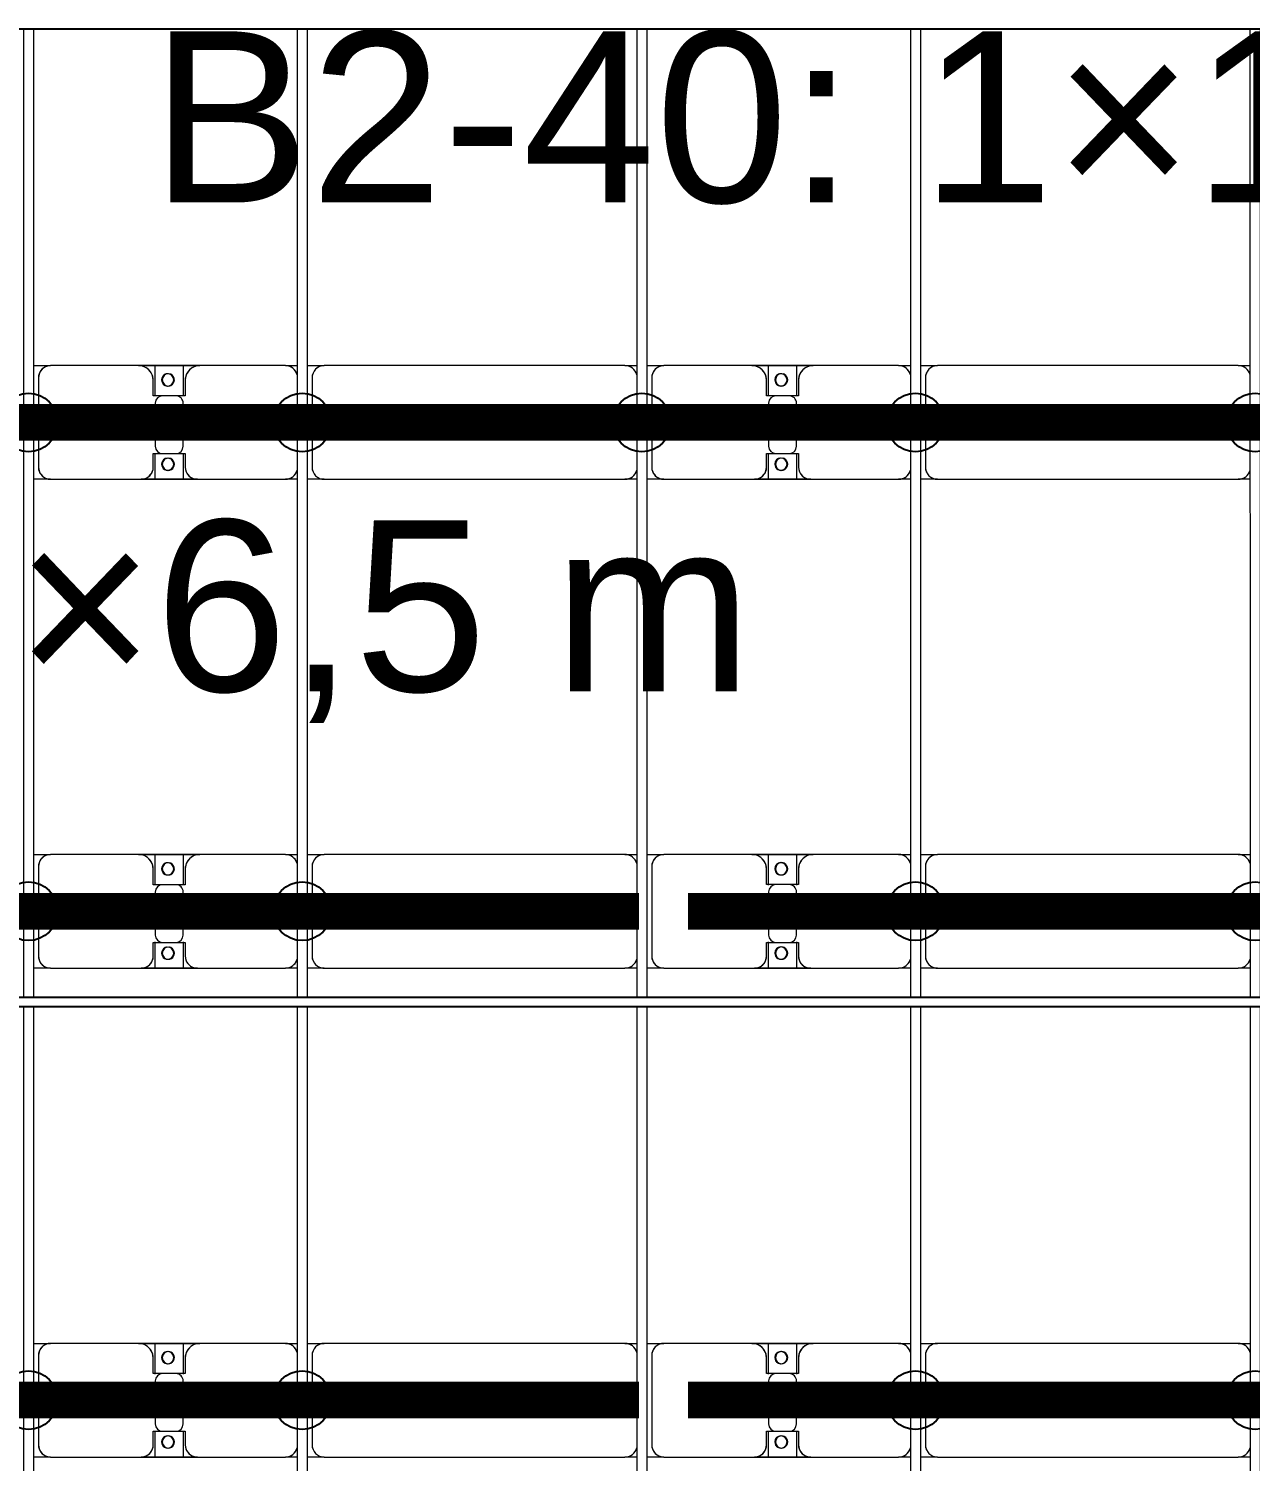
# Model space of a CAD drawing. Header units: millimetres. Extents: x -248177 to 167033, y 156986 to 268923.
# Drawn here: x -202612 to -197612, y 168500 to 174362 of the extents above; entities that cross this region are included whole.
import ezdxf

# ---------------------------------------------------------------- set-up
doc = ezdxf.new("R2010")
doc.units = ezdxf.units.MM
for name, color, linetype, lineweight in [('A-DETL-MBND', 5, 'Continuous', 9), ('A-GENM', 13, 'Continuous', 9), ('S-BEAM', 12, 'Continuous', 9)]:
    doc.layers.add(name, color=color, linetype=linetype, lineweight=lineweight)
doc.layers.add('GC-GHI CHU', color=2, linetype='Continuous')
doc.layers.add('GC-HOP 40x60 GIA CUONG', color=1, linetype='Continuous')
doc.styles.add('GC_VN', font='arial.ttf')

# ---------------------------------------------------------------- blocks, each defined once
blk = doc.blocks.new('Dầm C52 - Dầm C52-24593-BỐ TRÍ KHUNG KẾT CẤU BÈ PIN 02')
at = {"layer": 'S-BEAM', "color": 1}
for p, q in [((-48198.2, 20), (-42238.2, 20)), ((-42198.2, 20), (-38238.2, 20)), ((-42238.2, -20), (-48198.2, -20)), ((-38238.2, -20), (-42198.2, -20))]:
    blk.add_line(p, q, dxfattribs=at)
blk = doc.blocks.new('Dai phao do pin - DẢI PHAO ĐỠ PIN-V148-BỐ TRÍ KHUNG KẾT CẤU BÈ PIN 02')
at = {"layer": 'A-DETL-MBND', "color": 8}
for p, q in [((699.7, 241.6), (769.7, 241.6)), ((699.7, 241.6), (769.7, 241.6)), ((1129.7, 241.6), (769.7, 241.6)), ((1129.7, 241.6), (1312.2, 241.6)), ((1312.2, 241.6), (1129.7, 241.6)), ((1197.8, 241.6), (1380.3, 241.6)), ((1197.8, 116.2), (1197.8, 241.6)), ((1380.3, 241.6), (1197.8, 241.6)), ((1312.2, 241.6), (1312.2, 116.2)), ((1730.3, 241.6), (1380.3, 241.6)), ((1730.3, 241.6), (1779.7, 241.6)), ((1730.3, 241.6), (1779.7, 241.6)), ((1819.7, 241.6), (1889.7, 241.6)), ((1819.7, 241.6), (1889.7, 241.6)), ((3120.3, 241.6), (1889.7, 241.6)), ((3120.3, 241.6), (3169.7, 241.6)), ((3120.3, 241.6), (3169.7, 241.6)), ((3209.7, 241.6), (3279.7, 241.6)), ((3209.7, 241.6), (3279.7, 241.6)), ((3639.7, 241.6), (3279.7, 241.6)), ((3639.7, 241.6), (3822.2, 241.6)), ((3822.2, 241.6), (3639.7, 241.6)), ((3707.8, 241.6), (3890.3, 241.6)), ((3707.8, 116.2), (3707.8, 241.6)), ((3890.3, 241.6), (3707.8, 241.6)), ((3822.2, 241.6), (3822.2, 116.2)), ((4240.3, 241.6), (3890.3, 241.6)), ((4240.3, 241.6), (4289.7, 241.6)), ((4240.3, 241.6), (4289.7, 241.6)), ((4329.7, 241.6), (4399.7, 241.6)), ((4329.7, 241.6), (4399.7, 241.6)), ((5630.3, 241.6), (4399.7, 241.6)), ((5630.3, 241.6), (5679.7, 241.6)), ((5630.3, 241.6), (5679.7, 241.6)), ((719.7, 191.6), (719.7, -173.4)), ((1189.7, 118.2), (1189.7, 181.6)), ((1320.3, 181.6), (1320.3, 118.2)), ((1839.7, 191.6), (1839.7, -173.4)), ((3229.7, 191.6), (3229.7, -173.4)), ((3699.7, 118.2), (3699.7, 181.6)), ((3830.3, 181.6), (3830.3, 118.2)), ((4349.7, 191.6), (4349.7, -173.4)), ((1282.2, 118.2), (1189.7, 118.2)), ((1320.3, 118.2), (1227.8, 118.2)), ((3792.2, 118.2), (3699.7, 118.2)), ((3830.3, 118.2), (3737.8, 118.2)), ((1197.8, 88.2), (1197.8, -88.2)), ((1312.2, -88.2), (1312.2, 88.2)), ((3707.8, 88.2), (3707.8, -88.2)), ((3822.2, -88.2), (3822.2, 88.2)), ((1197.8, -223.4), (1197.8, -116.2)), ((1312.2, -116.2), (1312.2, -223.4)), ((3707.8, -223.4), (3707.8, -116.2)), ((3822.2, -116.2), (3822.2, -223.4)), ((1189.7, -173.4), (1189.7, -118.2)), ((1189.7, -118.2), (1282.2, -118.2)), ((1227.8, -118.2), (1320.3, -118.2)), ((1320.3, -118.2), (1320.3, -173.4)), ((3699.7, -173.4), (3699.7, -118.2)), ((3699.7, -118.2), (3792.2, -118.2)), ((3737.8, -118.2), (3830.3, -118.2)), ((3830.3, -118.2), (3830.3, -173.4)), ((769.7, -223.4), (699.7, -223.4)), ((769.7, -223.4), (699.7, -223.4)), ((769.7, -223.4), (1139.7, -223.4)), ((1312.2, -223.4), (1139.7, -223.4)), ((1139.7, -223.4), (1312.2, -223.4)), ((1370.3, -223.4), (1197.8, -223.4)), ((1197.8, -223.4), (1370.3, -223.4)), ((1370.3, -223.4), (1730.3, -223.4)), ((1779.7, -223.4), (1730.3, -223.4)), ((1779.7, -223.4), (1730.3, -223.4)), ((1889.7, -223.4), (1819.7, -223.4)), ((1889.7, -223.4), (1819.7, -223.4)), ((1889.7, -223.4), (3120.3, -223.4)), ((3169.7, -223.4), (3120.3, -223.4)), ((3169.7, -223.4), (3120.3, -223.4)), ((3279.7, -223.4), (3209.7, -223.4)), ((3279.7, -223.4), (3209.7, -223.4)), ((3279.7, -223.4), (3649.7, -223.4)), ((3822.2, -223.4), (3649.7, -223.4)), ((3649.7, -223.4), (3822.2, -223.4)), ((3880.3, -223.4), (3707.8, -223.4)), ((3707.8, -223.4), (3880.3, -223.4)), ((3880.3, -223.4), (4240.3, -223.4)), ((4289.7, -223.4), (4240.3, -223.4)), ((4289.7, -223.4), (4240.3, -223.4)), ((4399.7, -223.4), (4329.7, -223.4)), ((4399.7, -223.4), (4329.7, -223.4)), ((4399.7, -223.4), (5630.3, -223.4)), ((5679.7, -223.4), (5630.3, -223.4)), ((5679.7, -223.4), (5630.3, -223.4))]:
    blk.add_line(p, q, dxfattribs=at)
for centre, radius, start, end in [((769.7, 191.6), 50, 90, 180), ((769.7, 191.6), 50, 105, 180), ((1129.7, 181.6), 60, 360, 90), ((1380.3, 181.6), 60, 90, 180), ((1730.3, 191.6), 50, 15, 90), ((1730.3, 191.6), 50, 15, 75), ((1889.7, 191.6), 50, 90, 180), ((1889.7, 191.6), 50, 105, 135), ((3120.3, 191.6), 50, 15, 90), ((3120.3, 191.6), 50, 60, 90), ((3279.7, 191.6), 50, 90, 180), ((3279.7, 191.6), 50, 105, 180), ((3639.7, 181.6), 60, 360, 90), ((3890.3, 181.6), 60, 90, 180), ((4240.3, 191.6), 50, 15, 90), ((4240.3, 191.6), 50, 15, 75), ((4399.7, 191.6), 50, 90, 180), ((4399.7, 191.6), 50, 105, 135), ((5630.3, 191.6), 50, 15, 90), ((5630.3, 191.6), 50, 60, 90), ((1129.7, 181.6), 60, 360, 60), ((1248.6, 183.2), 25, 360, 180), ((1248.6, 183.2), 25, 180, 0), ((1248.6, 183.2), 25, 360, 165), ((1251.4, 183.2), 25, 0, 180), ((1251.4, 183.2), 25, 90, 180), ((1251.4, 183.2), 25, 180, 360), ((1251.4, 183.2), 25, 180, 300), ((1248.6, 183.2), 25, 210, 360), ((1251.4, 183.2), 25, 15, 75), ((1251.4, 183.2), 25, 330, 345), ((1380.3, 181.6), 60, 120, 180), ((1889.7, 191.6), 50, 150, 180), ((3120.3, 191.6), 50, 15, 30), ((3639.7, 181.6), 60, 360, 60), ((3758.6, 183.2), 25, 0, 180), ((3758.6, 183.2), 25, 180, 0), ((3758.6, 183.2), 25, 0, 165), ((3761.4, 183.2), 25, 0, 180), ((3761.4, 183.2), 25, 90, 180), ((3761.4, 183.2), 25, 180, 0), ((3761.4, 183.2), 25, 180, 300), ((3758.6, 183.2), 25, 210, 0), ((3761.4, 183.2), 25, 15, 75), ((3761.4, 183.2), 25, 330, 345), ((3890.3, 181.6), 60, 120, 180), ((4399.7, 191.6), 50, 150, 180), ((5630.3, 191.6), 50, 15, 30), ((1227.8, 88.2), 30, 90, 180), ((1282.2, 88.2), 30, 360, 90), ((3737.8, 88.2), 30, 90, 180), ((3792.2, 88.2), 30, 360, 90), ((1227.8, -88.2), 30, 180, 270), ((1282.2, -88.2), 30, 270, 360), ((3737.8, -88.2), 30, 180, 270), ((3792.2, -88.2), 30, 270, 360), ((769.7, -173.4), 50, 180, 270), ((769.7, -173.4), 50, 181.52327, 255), ((1139.7, -173.4), 50, 270, 360), ((1139.7, -173.4), 50, 285, 358.46952), ((1248.6, -161.8), 25, 0, 180), ((1248.6, -161.8), 25, 180, 0), ((1248.6, -161.8), 25, 105, 165), ((1248.6, -161.8), 25, 195, 360), ((1251.4, -161.8), 25, 0, 180), ((1251.4, -161.8), 25, 105, 180), ((1251.4, -161.8), 25, 180, 0), ((1251.4, -161.8), 25, 180, 270), ((1248.6, -161.8), 25, 360, 75), ((1251.4, -161.8), 25, 15, 75), ((1251.4, -161.8), 25, 285, 345), ((1370.3, -173.4), 50, 180, 270), ((1370.3, -173.4), 50, 181.53249, 255), ((1889.7, -173.4), 50, 180, 270), ((1889.7, -173.4), 50, 180, 210), ((3279.7, -173.4), 50, 180, 270), ((3279.7, -173.4), 50, 181.5618, 255), ((3649.7, -173.4), 50, 270, 360), ((3649.7, -173.4), 50, 285, 358.431), ((3758.6, -161.8), 25, 0, 180), ((3758.6, -161.8), 25, 180, 0), ((3758.6, -161.8), 25, 105, 165), ((3758.6, -161.8), 25, 195, 360), ((3761.4, -161.8), 25, 360, 180), ((3761.4, -161.8), 25, 105, 180), ((3761.4, -161.8), 25, 180, 0), ((3761.4, -161.8), 25, 180, 270), ((3758.6, -161.8), 25, 360, 75), ((3761.4, -161.8), 25, 15, 75), ((3761.4, -161.8), 25, 285, 345), ((3880.3, -173.4), 50, 180, 270), ((3880.3, -173.4), 50, 181.57101, 255), ((4399.7, -173.4), 50, 180, 270), ((4399.7, -173.4), 50, 180, 210), ((1730.3, -173.4), 50, 270, 345), ((1730.3, -173.4), 50, 285, 345), ((1889.7, -173.4), 50, 240, 270), ((3120.3, -173.4), 50, 270, 345), ((3120.3, -173.4), 50, 285, 300), ((3120.3, -173.4), 50, 330, 345), ((4240.3, -173.4), 50, 270, 345), ((4240.3, -173.4), 50, 285, 345), ((4399.7, -173.4), 50, 240, 270), ((5630.3, -173.4), 50, 270, 345), ((5630.3, -173.4), 50, 285, 300), ((5630.3, -173.4), 50, 330, 345)]:
    blk.add_arc(centre, radius, start, end, dxfattribs=at)
blk = doc.blocks.new('Dai phao do pin - DẢI PHAO ĐỠ PIN-V149-BỐ TRÍ KHUNG KẾT CẤU BÈ PIN 02')
at = {"layer": 'A-DETL-MBND', "color": 8}
for p, q in [((699.7, 241.6), (769.7, 241.6)), ((699.7, 241.6), (769.7, 241.6)), ((1129.7, 241.6), (769.7, 241.6)), ((1129.7, 241.6), (1312.2, 241.6)), ((1312.2, 241.6), (1129.7, 241.6)), ((1197.8, 241.6), (1380.3, 241.6)), ((1197.8, 116.2), (1197.8, 241.6)), ((1380.3, 241.6), (1197.8, 241.6)), ((1312.2, 241.6), (1312.2, 116.2)), ((1730.3, 241.6), (1380.3, 241.6)), ((1730.3, 241.6), (1779.7, 241.6)), ((1730.3, 241.6), (1779.7, 241.6)), ((1819.7, 241.6), (1889.7, 241.6)), ((1819.7, 241.6), (1889.7, 241.6)), ((3120.3, 241.6), (1889.7, 241.6)), ((3120.3, 241.6), (3169.7, 241.6)), ((3120.3, 241.6), (3169.7, 241.6)), ((3209.7, 241.6), (3279.7, 241.6)), ((3209.7, 241.6), (3279.7, 241.6)), ((3639.7, 241.6), (3279.7, 241.6)), ((3639.7, 241.6), (3822.2, 241.6)), ((3822.2, 241.6), (3639.7, 241.6)), ((3707.8, 241.6), (3890.3, 241.6)), ((3707.8, 116.2), (3707.8, 241.6)), ((3890.3, 241.6), (3707.8, 241.6)), ((3822.2, 241.6), (3822.2, 116.2)), ((4240.3, 241.6), (3890.3, 241.6)), ((4240.3, 241.6), (4289.7, 241.6)), ((4240.3, 241.6), (4289.7, 241.6)), ((4329.7, 241.6), (4399.7, 241.6)), ((4329.7, 241.6), (4399.7, 241.6)), ((5630.3, 241.6), (4399.7, 241.6)), ((5630.3, 241.6), (5679.7, 241.6)), ((5630.3, 241.6), (5679.7, 241.6)), ((719.7, 191.6), (719.7, -173.4)), ((1189.7, 118.2), (1189.7, 181.6)), ((1320.3, 181.6), (1320.3, 118.2)), ((1839.7, 191.6), (1839.7, -173.4)), ((3229.7, 191.6), (3229.7, -173.4)), ((3699.7, 118.2), (3699.7, 181.6)), ((3830.3, 181.6), (3830.3, 118.2)), ((4349.7, 191.6), (4349.7, -173.4)), ((1282.2, 118.2), (1189.7, 118.2)), ((1320.3, 118.2), (1227.8, 118.2)), ((3792.2, 118.2), (3699.7, 118.2)), ((3830.3, 118.2), (3737.8, 118.2)), ((1197.8, 88.2), (1197.8, -88.2)), ((1312.2, -88.2), (1312.2, 88.2)), ((3707.8, 88.2), (3707.8, -88.2)), ((3822.2, -88.2), (3822.2, 88.2)), ((1197.8, -223.4), (1197.8, -116.2)), ((1312.2, -116.2), (1312.2, -223.4)), ((3707.8, -223.4), (3707.8, -116.2)), ((3822.2, -116.2), (3822.2, -223.4)), ((1189.7, -173.4), (1189.7, -118.2)), ((1189.7, -118.2), (1282.2, -118.2)), ((1227.8, -118.2), (1320.3, -118.2)), ((1320.3, -118.2), (1320.3, -173.4)), ((3699.7, -173.4), (3699.7, -118.2)), ((3699.7, -118.2), (3792.2, -118.2)), ((3737.8, -118.2), (3830.3, -118.2)), ((3830.3, -118.2), (3830.3, -173.4)), ((769.7, -223.4), (699.7, -223.4)), ((769.7, -223.4), (699.7, -223.4)), ((769.7, -223.4), (1139.7, -223.4)), ((1312.2, -223.4), (1139.7, -223.4)), ((1139.7, -223.4), (1312.2, -223.4)), ((1370.3, -223.4), (1197.8, -223.4)), ((1197.8, -223.4), (1370.3, -223.4)), ((1370.3, -223.4), (1730.3, -223.4)), ((1779.7, -223.4), (1730.3, -223.4)), ((1779.7, -223.4), (1730.3, -223.4)), ((1889.7, -223.4), (1819.7, -223.4)), ((1889.7, -223.4), (1819.7, -223.4)), ((1889.7, -223.4), (3120.3, -223.4)), ((3169.7, -223.4), (3120.3, -223.4)), ((3169.7, -223.4), (3120.3, -223.4)), ((3279.7, -223.4), (3209.7, -223.4)), ((3279.7, -223.4), (3209.7, -223.4)), ((3279.7, -223.4), (3649.7, -223.4)), ((3822.2, -223.4), (3649.7, -223.4)), ((3649.7, -223.4), (3822.2, -223.4)), ((3880.3, -223.4), (3707.8, -223.4)), ((3707.8, -223.4), (3880.3, -223.4)), ((3880.3, -223.4), (4240.3, -223.4)), ((4289.7, -223.4), (4240.3, -223.4)), ((4289.7, -223.4), (4240.3, -223.4)), ((4399.7, -223.4), (4329.7, -223.4)), ((4399.7, -223.4), (4329.7, -223.4)), ((4399.7, -223.4), (5630.3, -223.4)), ((5679.7, -223.4), (5630.3, -223.4)), ((5679.7, -223.4), (5630.3, -223.4))]:
    blk.add_line(p, q, dxfattribs=at)
for centre, radius, start, end in [((769.7, 191.6), 50, 90, 180), ((769.7, 191.6), 50, 105, 180), ((1129.7, 181.6), 60, 360, 90), ((1380.3, 181.6), 60, 90, 180), ((1730.3, 191.6), 50, 15, 90), ((1730.3, 191.6), 50, 15, 75), ((1889.7, 191.6), 50, 90, 180), ((1889.7, 191.6), 50, 105, 135), ((3120.3, 191.6), 50, 15, 90), ((3120.3, 191.6), 50, 60, 90), ((3279.7, 191.6), 50, 90, 180), ((3279.7, 191.6), 50, 105, 180), ((3639.7, 181.6), 60, 360, 90), ((3890.3, 181.6), 60, 90, 180), ((4240.3, 191.6), 50, 15, 90), ((4240.3, 191.6), 50, 15, 75), ((4399.7, 191.6), 50, 90, 180), ((4399.7, 191.6), 50, 105, 135), ((5630.3, 191.6), 50, 15, 90), ((5630.3, 191.6), 50, 60, 90), ((1129.7, 181.6), 60, 360, 60), ((1248.6, 183.2), 25, 360, 180), ((1248.6, 183.2), 25, 180, 0), ((1248.6, 183.2), 25, 360, 165), ((1251.4, 183.2), 25, 0, 180), ((1251.4, 183.2), 25, 90, 180), ((1251.4, 183.2), 25, 180, 360), ((1251.4, 183.2), 25, 180, 300), ((1248.6, 183.2), 25, 210, 360), ((1251.4, 183.2), 25, 15, 75), ((1251.4, 183.2), 25, 330, 345), ((1380.3, 181.6), 60, 120, 180), ((1889.7, 191.6), 50, 150, 180), ((3120.3, 191.6), 50, 15, 30), ((3639.7, 181.6), 60, 360, 60), ((3758.6, 183.2), 25, 0, 180), ((3758.6, 183.2), 25, 180, 0), ((3758.6, 183.2), 25, 0, 165), ((3761.4, 183.2), 25, 0, 180), ((3761.4, 183.2), 25, 90, 180), ((3761.4, 183.2), 25, 180, 0), ((3761.4, 183.2), 25, 180, 300), ((3758.6, 183.2), 25, 210, 0), ((3761.4, 183.2), 25, 15, 75), ((3761.4, 183.2), 25, 330, 345), ((3890.3, 181.6), 60, 120, 180), ((4399.7, 191.6), 50, 150, 180), ((5630.3, 191.6), 50, 15, 30), ((1227.8, 88.2), 30, 90, 180), ((1282.2, 88.2), 30, 360, 90), ((3737.8, 88.2), 30, 90, 180), ((3792.2, 88.2), 30, 360, 90), ((1227.8, -88.2), 30, 180, 270), ((1282.2, -88.2), 30, 270, 360), ((3737.8, -88.2), 30, 180, 270), ((3792.2, -88.2), 30, 270, 360), ((769.7, -173.4), 50, 180, 270), ((769.7, -173.4), 50, 180, 255), ((1139.7, -173.4), 50, 270, 360), ((1139.7, -173.4), 50, 285, 360), ((1248.6, -161.8), 25, 0, 180), ((1248.6, -161.8), 25, 180, 0), ((1248.6, -161.8), 25, 105, 165), ((1248.6, -161.8), 25, 195, 360), ((1251.4, -161.8), 25, 0, 180), ((1251.4, -161.8), 25, 105, 180), ((1251.4, -161.8), 25, 180, 0), ((1251.4, -161.8), 25, 180, 270), ((1248.6, -161.8), 25, 360, 75), ((1251.4, -161.8), 25, 15, 75), ((1251.4, -161.8), 25, 285, 345), ((1370.3, -173.4), 50, 180, 270), ((1370.3, -173.4), 50, 180, 255), ((1889.7, -173.4), 50, 180, 270), ((1889.7, -173.4), 50, 180, 210), ((3279.7, -173.4), 50, 180, 270), ((3279.7, -173.4), 50, 180, 255), ((3649.7, -173.4), 50, 270, 360), ((3649.7, -173.4), 50, 285, 0), ((3758.6, -161.8), 25, 0, 180), ((3758.6, -161.8), 25, 180, 0), ((3758.6, -161.8), 25, 105, 165), ((3758.6, -161.8), 25, 195, 360), ((3761.4, -161.8), 25, 360, 180), ((3761.4, -161.8), 25, 105, 180), ((3761.4, -161.8), 25, 180, 0), ((3761.4, -161.8), 25, 180, 270), ((3758.6, -161.8), 25, 360, 75), ((3761.4, -161.8), 25, 15, 75), ((3761.4, -161.8), 25, 285, 345), ((3880.3, -173.4), 50, 180, 270), ((3880.3, -173.4), 50, 180, 255), ((4399.7, -173.4), 50, 180, 270), ((4399.7, -173.4), 50, 180, 210), ((1730.3, -173.4), 50, 270, 345), ((1730.3, -173.4), 50, 285, 345), ((1889.7, -173.4), 50, 240, 270), ((3120.3, -173.4), 50, 270, 345), ((3120.3, -173.4), 50, 285, 300), ((3120.3, -173.4), 50, 330, 345), ((4240.3, -173.4), 50, 270, 345), ((4240.3, -173.4), 50, 285, 345), ((4399.7, -173.4), 50, 240, 270), ((5630.3, -173.4), 50, 270, 345), ((5630.3, -173.4), 50, 285, 300), ((5630.3, -173.4), 50, 330, 345)]:
    blk.add_arc(centre, radius, start, end, dxfattribs=at)
blk = doc.blocks.new('Dai phao do pin - DẢI PHAO ĐỠ PIN-V150-BỐ TRÍ KHUNG KẾT CẤU BÈ PIN 02')
at = {"layer": 'A-DETL-MBND', "color": 8}
for p, q in [((699.7, 241.6), (769.7, 241.6)), ((699.7, 241.6), (769.7, 241.6)), ((1129.7, 241.6), (769.7, 241.6)), ((1129.7, 241.6), (1312.2, 241.6)), ((1312.2, 241.6), (1129.7, 241.6)), ((1197.8, 241.6), (1380.3, 241.6)), ((1197.8, 116.2), (1197.8, 241.6)), ((1380.3, 241.6), (1197.8, 241.6)), ((1312.2, 241.6), (1312.2, 116.2)), ((1730.3, 241.6), (1380.3, 241.6)), ((1730.3, 241.6), (1779.7, 241.6)), ((1730.3, 241.6), (1779.7, 241.6)), ((1819.7, 241.6), (1889.7, 241.6)), ((1819.7, 241.6), (1889.7, 241.6)), ((3120.3, 241.6), (1889.7, 241.6)), ((3120.3, 241.6), (3169.7, 241.6)), ((3120.3, 241.6), (3169.7, 241.6)), ((3209.7, 241.6), (3279.7, 241.6)), ((3209.7, 241.6), (3279.7, 241.6)), ((3639.7, 241.6), (3279.7, 241.6)), ((3639.7, 241.6), (3822.2, 241.6)), ((3822.2, 241.6), (3639.7, 241.6)), ((3707.8, 241.6), (3890.3, 241.6)), ((3707.8, 116.2), (3707.8, 241.6)), ((3890.3, 241.6), (3707.8, 241.6)), ((3822.2, 241.6), (3822.2, 116.2)), ((4240.3, 241.6), (3890.3, 241.6)), ((4240.3, 241.6), (4289.7, 241.6)), ((4240.3, 241.6), (4289.7, 241.6)), ((4329.7, 241.6), (4399.7, 241.6)), ((4329.7, 241.6), (4399.7, 241.6)), ((5630.3, 241.6), (4399.7, 241.6)), ((5630.3, 241.6), (5679.7, 241.6)), ((5630.3, 241.6), (5679.7, 241.6)), ((719.7, 191.6), (719.7, -173.4)), ((1189.7, 118.2), (1189.7, 181.6)), ((1320.3, 181.6), (1320.3, 118.2)), ((1839.7, 191.6), (1839.7, -173.4)), ((3229.7, 191.6), (3229.7, -173.4)), ((3699.7, 118.2), (3699.7, 181.6)), ((3830.3, 181.6), (3830.3, 118.2)), ((4349.7, 191.6), (4349.7, -173.4)), ((1282.2, 118.2), (1189.7, 118.2)), ((1320.3, 118.2), (1227.8, 118.2)), ((3792.2, 118.2), (3699.7, 118.2)), ((3830.3, 118.2), (3737.8, 118.2)), ((1197.8, 88.2), (1197.8, -88.2)), ((1312.2, -88.2), (1312.2, 88.2)), ((3707.8, 88.2), (3707.8, -88.2)), ((3822.2, -88.2), (3822.2, 88.2)), ((1197.8, -223.4), (1197.8, -116.2)), ((1312.2, -116.2), (1312.2, -223.4)), ((3707.8, -223.4), (3707.8, -116.2)), ((3822.2, -116.2), (3822.2, -223.4)), ((1189.7, -173.4), (1189.7, -118.2)), ((1189.7, -118.2), (1282.2, -118.2)), ((1227.8, -118.2), (1320.3, -118.2)), ((1320.3, -118.2), (1320.3, -173.4)), ((3699.7, -173.4), (3699.7, -118.2)), ((3699.7, -118.2), (3792.2, -118.2)), ((3737.8, -118.2), (3830.3, -118.2)), ((3830.3, -118.2), (3830.3, -173.4)), ((769.7, -223.4), (699.7, -223.4)), ((769.7, -223.4), (699.7, -223.4)), ((769.7, -223.4), (1139.7, -223.4)), ((1312.2, -223.4), (1139.7, -223.4)), ((1139.7, -223.4), (1312.2, -223.4)), ((1370.3, -223.4), (1197.8, -223.4)), ((1197.8, -223.4), (1370.3, -223.4)), ((1370.3, -223.4), (1730.3, -223.4)), ((1779.7, -223.4), (1730.3, -223.4)), ((1779.7, -223.4), (1730.3, -223.4)), ((1889.7, -223.4), (1819.7, -223.4)), ((1889.7, -223.4), (1819.7, -223.4)), ((1889.7, -223.4), (3120.3, -223.4)), ((3169.7, -223.4), (3120.3, -223.4)), ((3169.7, -223.4), (3120.3, -223.4)), ((3279.7, -223.4), (3209.7, -223.4)), ((3279.7, -223.4), (3209.7, -223.4)), ((3279.7, -223.4), (3649.7, -223.4)), ((3822.2, -223.4), (3649.7, -223.4)), ((3649.7, -223.4), (3822.2, -223.4)), ((3880.3, -223.4), (3707.8, -223.4)), ((3707.8, -223.4), (3880.3, -223.4)), ((3880.3, -223.4), (4240.3, -223.4)), ((4289.7, -223.4), (4240.3, -223.4)), ((4289.7, -223.4), (4240.3, -223.4)), ((4399.7, -223.4), (4329.7, -223.4)), ((4399.7, -223.4), (4329.7, -223.4)), ((4399.7, -223.4), (5630.3, -223.4)), ((5679.7, -223.4), (5630.3, -223.4)), ((5679.7, -223.4), (5630.3, -223.4))]:
    blk.add_line(p, q, dxfattribs=at)
for centre, radius, start, end in [((769.7, 191.6), 50, 90, 180), ((769.7, 191.6), 50, 105, 180), ((1129.7, 181.6), 60, 360, 90), ((1380.3, 181.6), 60, 90, 180), ((1730.3, 191.6), 50, 15, 90), ((1730.3, 191.6), 50, 15, 75), ((1889.7, 191.6), 50, 90, 180), ((1889.7, 191.6), 50, 105, 135), ((3120.3, 191.6), 50, 15, 90), ((3120.3, 191.6), 50, 60, 90), ((3279.7, 191.6), 50, 90, 180), ((3279.7, 191.6), 50, 105, 180), ((3639.7, 181.6), 60, 360, 90), ((3890.3, 181.6), 60, 90, 180), ((4240.3, 191.6), 50, 15, 90), ((4240.3, 191.6), 50, 15, 75), ((4399.7, 191.6), 50, 90, 180), ((4399.7, 191.6), 50, 105, 135), ((5630.3, 191.6), 50, 15, 90), ((5630.3, 191.6), 50, 60, 90), ((1129.7, 181.6), 60, 360, 60), ((1248.6, 183.2), 25, 360, 180), ((1248.6, 183.2), 25, 180, 0), ((1248.6, 183.2), 25, 360, 165), ((1251.4, 183.2), 25, 0, 180), ((1251.4, 183.2), 25, 90, 180), ((1251.4, 183.2), 25, 180, 360), ((1251.4, 183.2), 25, 180, 300), ((1248.6, 183.2), 25, 210, 360), ((1251.4, 183.2), 25, 15, 75), ((1251.4, 183.2), 25, 330, 345), ((1380.3, 181.6), 60, 120, 180), ((1889.7, 191.6), 50, 150, 180), ((3120.3, 191.6), 50, 15, 30), ((3639.7, 181.6), 60, 360, 60), ((3758.6, 183.2), 25, 0, 180), ((3758.6, 183.2), 25, 180, 0), ((3758.6, 183.2), 25, 0, 165), ((3761.4, 183.2), 25, 0, 180), ((3761.4, 183.2), 25, 90, 180), ((3761.4, 183.2), 25, 180, 0), ((3761.4, 183.2), 25, 180, 300), ((3758.6, 183.2), 25, 210, 0), ((3761.4, 183.2), 25, 15, 75), ((3761.4, 183.2), 25, 330, 345), ((3890.3, 181.6), 60, 120, 180), ((4399.7, 191.6), 50, 150, 180), ((5630.3, 191.6), 50, 15, 30), ((1227.8, 88.2), 30, 90, 180), ((1282.2, 88.2), 30, 360, 90), ((3737.8, 88.2), 30, 90, 180), ((3792.2, 88.2), 30, 360, 90), ((1227.8, -88.2), 30, 180, 270), ((1282.2, -88.2), 30, 270, 360), ((3737.8, -88.2), 30, 180, 270), ((3792.2, -88.2), 30, 270, 360), ((769.7, -173.4), 50, 180, 270), ((769.7, -173.4), 50, 180, 255), ((1139.7, -173.4), 50, 270, 360), ((1139.7, -173.4), 50, 285, 360), ((1248.6, -161.8), 25, 0, 180), ((1248.6, -161.8), 25, 180, 0), ((1248.6, -161.8), 25, 105, 165), ((1248.6, -161.8), 25, 195, 360), ((1251.4, -161.8), 25, 0, 180), ((1251.4, -161.8), 25, 105, 180), ((1251.4, -161.8), 25, 180, 0), ((1251.4, -161.8), 25, 180, 270), ((1248.6, -161.8), 25, 360, 75), ((1251.4, -161.8), 25, 15, 75), ((1251.4, -161.8), 25, 285, 345), ((1370.3, -173.4), 50, 180, 270), ((1370.3, -173.4), 50, 180, 255), ((1889.7, -173.4), 50, 180, 270), ((1889.7, -173.4), 50, 180, 210), ((3279.7, -173.4), 50, 180, 270), ((3279.7, -173.4), 50, 180, 255), ((3649.7, -173.4), 50, 270, 360), ((3649.7, -173.4), 50, 285, 0), ((3758.6, -161.8), 25, 0, 180), ((3758.6, -161.8), 25, 180, 0), ((3758.6, -161.8), 25, 105, 165), ((3758.6, -161.8), 25, 195, 360), ((3761.4, -161.8), 25, 360, 180), ((3761.4, -161.8), 25, 105, 180), ((3761.4, -161.8), 25, 180, 0), ((3761.4, -161.8), 25, 180, 270), ((3758.6, -161.8), 25, 360, 75), ((3761.4, -161.8), 25, 15, 75), ((3761.4, -161.8), 25, 285, 345), ((3880.3, -173.4), 50, 180, 270), ((3880.3, -173.4), 50, 180, 255), ((4399.7, -173.4), 50, 180, 270), ((4399.7, -173.4), 50, 180, 210), ((1730.3, -173.4), 50, 270, 345), ((1730.3, -173.4), 50, 285, 345), ((1889.7, -173.4), 50, 240, 270), ((3120.3, -173.4), 50, 270, 345), ((3120.3, -173.4), 50, 285, 300), ((3120.3, -173.4), 50, 330, 345), ((4240.3, -173.4), 50, 270, 345), ((4240.3, -173.4), 50, 285, 345), ((4399.7, -173.4), 50, 240, 270), ((5630.3, -173.4), 50, 270, 345), ((5630.3, -173.4), 50, 285, 300), ((5630.3, -173.4), 50, 330, 345)]:
    blk.add_arc(centre, radius, start, end, dxfattribs=at)
blk = doc.blocks.new('Dầm C52 - Hộp 40x60-25000-BỐ TRÍ KHUNG KẾT CẤU BÈ PIN 02')
at = {"layer": 'S-BEAM', "color": 3, "lineweight": 25}
for p, q in [((-56544.2, 20), (56544.2, 20)), ((56544.2, -20), (-56544.2, -20))]:
    blk.add_line(p, q, dxfattribs=at)
blk = doc.blocks.new('Dầm C52 - Hộp 40x60-25087-BỐ TRÍ KHUNG KẾT CẤU BÈ PIN 02')
at = {"layer": 'S-BEAM', "color": 3, "lineweight": 25}
blk.add_line((75394.578163, -20), (-75394.578163, -20), dxfattribs=at)
blk = doc.blocks.new('HOBANMONG_BEPIN 2_rvt-1-BỐ TRÍ KHUNG KẾT CẤU BÈ PIN 02')
at = {"layer": 'A-GENM', "lineweight": 9, "rotation": 0.0007586094741477002}
for name, p in [('Dai phao do pin - DẢI PHAO ĐỠ PIN-V148-BỐ TRÍ KHUNG KẾT CẤU BÈ PIN 02', (-203292, 172741.3)), ('Dai phao do pin - DẢI PHAO ĐỠ PIN-V149-BỐ TRÍ KHUNG KẾT CẤU BÈ PIN 02', (-203292, 170741.3)), ('Dai phao do pin - DẢI PHAO ĐỠ PIN-V150-BỐ TRÍ KHUNG KẾT CẤU BÈ PIN 02', (-203292, 168741.3))]:
    blk.add_blockref(name, p, dxfattribs=at)
at = {"layer": 'S-BEAM', "lineweight": 9}
for name, p, rotation in [('Dầm C52 - Dầm C52-24593-BỐ TRÍ KHUNG KẾT CẤU BÈ PIN 02', (-202612.9, 212597.8), 90.00075860989138), ('Dầm C52 - Dầm C52-24593-BỐ TRÍ KHUNG KẾT CẤU BÈ PIN 02', (-201492.9, 212597.8), 90.00075860989138), ('Dầm C52 - Dầm C52-24593-BỐ TRÍ KHUNG KẾT CẤU BÈ PIN 02', (-200102.9, 212597.8), 90.00075860989138), ('Dầm C52 - Dầm C52-24593-BỐ TRÍ KHUNG KẾT CẤU BÈ PIN 02', (-198982.9, 212597.8), 90.00075860989138), ('Dầm C52 - Dầm C52-24593-BỐ TRÍ KHUNG KẾT CẤU BÈ PIN 02', (-197592.9, 212597.9), 90.00075860989138), ('Dầm C52 - Hộp 40x60-25087-BỐ TRÍ KHUNG KẾT CẤU BÈ PIN 02', (-131713.1, 174380.5), 0.0007586094741477002), ('Dầm C52 - Hộp 40x60-25000-BỐ TRÍ KHUNG KẾT CẤU BÈ PIN 02', (-150563.5, 170380.3), 0.0007586094741477002)]:
    blk.add_blockref(name, p, dxfattribs=dict(at, rotation=rotation))

msp = doc.modelspace()

# ---------------------------------------------------------------- linework, layer by layer
at = {"layer": 'GC-HOP 40x60 GIA CUONG', "const_width": 150}
for points in [[(-206612.9, 172750.6), (-191612.9, 172750.6)], [(-206612.9, 170750.6), (-200113.8, 170750.6)], [(-199913.8, 170750.6), (-184913.8, 170750.6)], [(-206612.9, 168750.6), (-200113.8, 168750.6)], [(-199913.8, 168750.6), (-184913.8, 168750.6)]]:
    msp.add_lwpolyline(points, dxfattribs=at)
at = {"layer": 'GC-HOP 40x60 GIA CUONG'}
for centre in [(-202612.9, 172750.6), (-201492.9, 172750.6), (-200102.9, 172750.6), (-198982.9, 172750.6), (-197592.9, 172750.6), (-202612.9, 170750.6), (-201492.9, 170750.6), (-198982.9, 170750.6), (-197592.9, 170750.6), (-202612.9, 168750.6), (-201492.9, 168750.6), (-198982.9, 168750.6), (-197592.9, 168750.6)]:
    msp.add_circle(centre, 120, dxfattribs=at)

# ---------------------------------------------------------------- block references
at = {"lineweight": 5}
msp.add_blockref('HOBANMONG_BEPIN 2_rvt-1-BỐ TRÍ KHUNG KẾT CẤU BÈ PIN 02', (0, 0), dxfattribs=at)

# ---------------------------------------------------------------- texts
at = {"layer": 'GC-GHI CHU', "style": 'GC_VN'}
for s, p in [('B2-40: 1×15,0 m', (-202112.9, 173650.6)), ('B2-39: 3×6,5 m', (-206363.3, 171650.6))]:
    msp.add_text(s, height=700, dxfattribs=at).set_placement(p)

doc.saveas('drawing.dxf')
